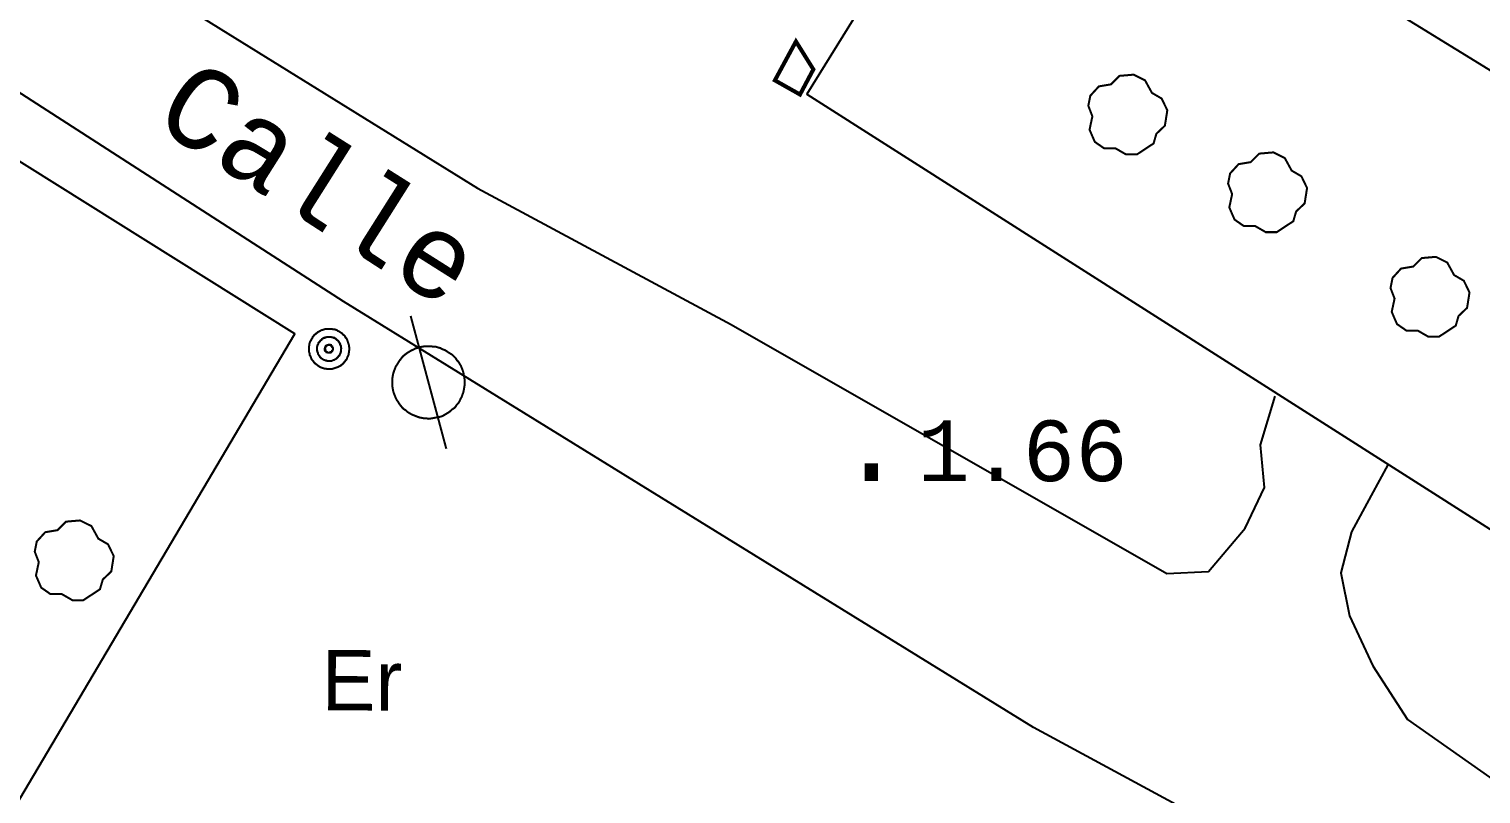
# Model space of a CAD drawing. Extents: x 743000 to 743800, y 4405200 to 4405700.
# Drawn here: x 743223.05 to 743258.89, y 4405360.53 to 4405379.43 of the extents above; entities that cross this region are included whole.
import ezdxf

# ---------------------------------------------------------------- set-up
doc = ezdxf.new("R2010")
doc.units = 0
doc.header["$MEASUREMENT"] = 0
for name, color, linetype in [('2', 7, 'CONTINUOUS'), ('24', 7, 'CONTINUOUS'), ('41', 7, 'CONTINUOUS'), ('42', 7, 'CONTINUOUS'), ('50', 7, 'CONTINUOUS'), ('51', 7, 'CONTINUOUS'), ('6', 7, 'CONTINUOUS'), ('7', 7, 'CONTINUOUS'), ('8', 7, 'CONTINUOUS')]:
    doc.layers.add(name, color=color, linetype=linetype)
doc.styles.add('MONOTXT', font='monotxt', dxfattribs={"height": 0.2})
doc.styles.get("Standard").update_dxf_attribs({"font": 'txt', "height": 0.2})

msp = doc.modelspace()

# ---------------------------------------------------------------- linework, layer by layer
at = {"layer": '2', "color": 7, "linetype": 'Continuous'}
msp.add_3dface([(743800, 4405200), (743800, 4405700), (743000.0000000001, 4405700), (743000.0000000001, 4405200)], dxfattribs=at)
at = {"layer": '41', "color": 1, "linetype": 'Continuous'}
for points in [[(743258.0799999998, 4405403.35, 2.67), (743242.2499999999, 4405377.82, 2.9), (743275.9599999998, 4405356.35, 3.28), (743291.7199999999, 4405381.89, 3.29), (743257.9699999999, 4405403.24, 2.55)], [(743214.3499999999, 4405346.09, 2.34), (743229.6099999999, 4405371.9, 3.41), (743193.7, 4405394.41, 3.31), (743177.4, 4405369.3, 2.61), (743214.14, 4405346.25, 2.37)]]:
    msp.add_polyline3d(points, dxfattribs=at)
at = {"layer": '42', "color": 3, "linetype": 'Continuous', "const_width": 0.05}
for points, elevation in [([(743250.81, 4405376.6), (743250.4, 4405376.33), (743250.1299999999, 4405376.33), (743249.8699999999, 4405376.48), (743249.59, 4405376.48), (743249.3599999999, 4405376.64), (743249.2299999999, 4405376.94), (743249.3000000002, 4405377.27), (743249.2, 4405377.53), (743249.2499999999, 4405377.78), (743249.46, 4405378.01), (743249.7599999999, 4405378.06), (743249.97, 4405378.27), (743250.3200000002, 4405378.3), (743250.5999999999, 4405378.16), (743250.77, 4405377.85), (743251.01, 4405377.71), (743251.1499999998, 4405377.42), (743251.09, 4405377.04), (743250.8799999999, 4405376.84), (743250.81, 4405376.6)], 3.44), ([(743254.26, 4405374.68), (743253.8499999999, 4405374.41), (743253.5799999998, 4405374.41), (743253.3200000002, 4405374.56), (743253.0400000002, 4405374.56), (743252.81, 4405374.72), (743252.6799999998, 4405375.02), (743252.7499999999, 4405375.35), (743252.65, 4405375.61), (743252.7, 4405375.86), (743252.91, 4405376.09), (743253.2099999998, 4405376.14), (743253.42, 4405376.35), (743253.7699999998, 4405376.38), (743254.0500000002, 4405376.24), (743254.22, 4405375.93), (743254.4599999998, 4405375.79), (743254.5999999999, 4405375.5), (743254.54, 4405375.12), (743254.3299999998, 4405374.92), (743254.26, 4405374.68)], 3.44), ([(743258.2699999998, 4405372.1), (743257.86, 4405371.83), (743257.5899999999, 4405371.83), (743257.3299999998, 4405371.98), (743257.05, 4405371.98), (743256.82, 4405372.14), (743256.6900000002, 4405372.44), (743256.76, 4405372.77), (743256.66, 4405373.03), (743256.7099999998, 4405373.28), (743256.9199999998, 4405373.51), (743257.2199999999, 4405373.56), (743257.4299999998, 4405373.77), (743257.78, 4405373.8), (743258.06, 4405373.66), (743258.23, 4405373.35), (743258.47, 4405373.21), (743258.6099999999, 4405372.92), (743258.55, 4405372.54), (743258.3399999999, 4405372.34), (743258.2699999998, 4405372.1)], 3.44), ([(743224.8000000002, 4405365.59), (743224.39, 4405365.32), (743224.12, 4405365.32), (743223.86, 4405365.47), (743223.5799999998, 4405365.47), (743223.35, 4405365.63), (743223.2199999999, 4405365.93), (743223.29, 4405366.26), (743223.1900000002, 4405366.52), (743223.2399999999, 4405366.77), (743223.4500000002, 4405367), (743223.7499999999, 4405367.05), (743223.96, 4405367.26), (743224.3100000002, 4405367.29), (743224.5899999999, 4405367.15), (743224.7599999999, 4405366.84), (743225, 4405366.7), (743225.14, 4405366.41), (743225.0799999998, 4405366.03), (743224.8699999999, 4405365.83), (743224.8000000002, 4405365.59)], 4.07)]:
    msp.add_lwpolyline(points, dxfattribs=dict(at, elevation=elevation))
at = {"layer": '51', "color": 1, "linetype": 'Continuous', "extrusion": (0.0742918352032791, -0.03996712660176408, 0.9964353225439809), "const_width": 0.1, "elevation": -120849.877343}
msp.add_lwpolyline([(4231720.995333722, 1427482.594150716), (4231719.903550658, 1427482.59726088), (4231719.88905895, 1427481.882915081), (4231720.591405201, 1427481.886025246), (4231720.995333722, 1427482.594150716)], dxfattribs=at)
at = {"layer": '51', "color": 1, "linetype": 'Continuous'}
msp.add_polyline3d([(743249.7099999998, 4405384.21, 6.1), (743262.61, 4405376.26, 6.1), (743265.8999999998, 4405382.05, 5.94), (743263.14, 4405383.64, 6.87), (743264.65, 4405386.38, 5.76), (743256.0799999998, 4405391.75, 5.76), (743253.9999999999, 4405388.43, 7.21), (743252.6699999998, 4405389.29, 6.09), (743249.7099999998, 4405384.21, 6.1)], dxfattribs=at)
at = {"layer": '6', "color": 7, "linetype": 'Continuous'}
for points in [[(743237.42, 4405462.68, 1.95), (743226.16, 4405444.91, 1.82), (743214.4899999999, 4405427.82, 1.8), (743203.4599999998, 4405410.75, 1.71), (743200.5899999999, 4405406.44, 1.71), (743200.14, 4405405.04, 1.7), (743200.0899999999, 4405403.43, 1.7), (743200.37, 4405401.86, 1.75), (743200.96, 4405400.39, 1.76), (743216.3099999998, 4405386.54, 1.84), (743234.1200000001, 4405375.5, 1.87), (743240.3799999999, 4405372.13, 1.87), (743251.1399999999, 4405365.98, 2), (743252.1699999998, 4405366.03, 2), (743253.07, 4405367.1, 2.36), (743253.5500000002, 4405368.1, 2.6), (743253.4499999998, 4405369.16, 2.69), (743253.8100000002, 4405370.36, 2.69)], [(743251.8599999999, 4405360, 2.14), (743247.85, 4405362.18, 2.12), (743230.81, 4405372.7, 2.12), (743213.81, 4405383.66, 2.12), (743196.4699999999, 4405394.46, 1.94), (743194.3899999999, 4405395.57, 1.94), (743192.8899999999, 4405395.05, 1.94), (743191.8699999999, 4405393.89, 2.03), (743180.9, 4405376.36, 2.05), (743170.14, 4405359.1, 1.73)], [(743256.5899999999, 4405368.66, 2.78), (743256.1800000002, 4405367.91, 2.24), (743255.7, 4405367.01, 2.09), (743255.43, 4405366, 2.05), (743255.6499999998, 4405364.93, 1.96), (743256.2199999999, 4405363.7, 1.87), (743257.0799999998, 4405362.37, 1.85), (743274.27, 4405350.28, 1.91), (743291.5999999999, 4405339.4, 1.91), (743309.5899999999, 4405328.53, 1.96), (743315.13, 4405325.5, 1.99), (743319.7299999999, 4405323.55, 2.41), (743320.91, 4405323.71, 2.41), (743321.7899999998, 4405324.5, 2.86), (743322.2099999998, 4405325.5, 2.98), (743322.5700000002, 4405326.76, 2.84)]]:
    msp.add_polyline3d(points, dxfattribs=at)
at = {"layer": '7', "color": 7, "linetype": 'Continuous', "const_width": 0.05, "elevation": 2.89}
for points in [[(743230.7, 4405371.96), (743230.67, 4405371.97), (743230.6500000001, 4405371.99), (743230.6199999999, 4405372), (743230.59, 4405372.01), (743230.55, 4405372.01), (743230.52, 4405372.02), (743230.4899999999, 4405372.02), (743230.4599999998, 4405372.02), (743230.4300000002, 4405372.02), (743230.4, 4405372.02), (743230.3699999999, 4405372.02), (743230.3399999999, 4405372.01), (743230.3100000002, 4405372), (743230.2699999998, 4405371.99), (743230.2499999999, 4405371.98), (743230.22, 4405371.96), (743230.19, 4405371.95), (743230.17, 4405371.93), (743230.14, 4405371.91), (743230.1199999999, 4405371.89), (743230.0899999999, 4405371.87), (743230.07, 4405371.84), (743230.05, 4405371.82), (743230.04, 4405371.79), (743230.0199999998, 4405371.76), (743230.0099999999, 4405371.74), (743229.99, 4405371.71), (743229.9799999999, 4405371.68), (743229.97, 4405371.65), (743229.97, 4405371.62), (743229.96, 4405371.59), (743229.96, 4405371.55), (743229.96, 4405371.52), (743229.96, 4405371.49), (743229.96, 4405371.46), (743229.97, 4405371.43), (743229.9799999999, 4405371.4), (743229.9799999999, 4405371.37), (743230, 4405371.34), (743230.0099999999, 4405371.31), (743230.0199999998, 4405371.28), (743230.04, 4405371.25), (743230.0600000002, 4405371.23), (743230.08, 4405371.2), (743230.0999999999, 4405371.18), (743230.1199999999, 4405371.16), (743230.15, 4405371.14), (743230.17, 4405371.12), (743230.2, 4405371.1), (743230.2299999999, 4405371.08), (743230.2499999999, 4405371.07), (743230.28, 4405371.060000001), (743230.3100000002, 4405371.05), (743230.3399999999, 4405371.04), (743230.3699999999, 4405371.04), (743230.41, 4405371.03), (743230.44, 4405371.03), (743230.47, 4405371.03), (743230.5, 4405371.03), (743230.5299999998, 4405371.03), (743230.56, 4405371.04), (743230.59, 4405371.05), (743230.6199999999, 4405371.060000001), (743230.6500000001, 4405371.07), (743230.68, 4405371.08), (743230.7099999998, 4405371.1), (743230.74, 4405371.11), (743230.7599999999, 4405371.13), (743230.79, 4405371.15), (743230.81, 4405371.17), (743230.83, 4405371.2), (743230.8499999999, 4405371.22), (743230.8699999999, 4405371.25), (743230.8899999999, 4405371.27), (743230.9000000001, 4405371.3), (743230.91, 4405371.33), (743230.93, 4405371.36), (743230.9400000002, 4405371.39), (743230.9400000002, 4405371.42), (743230.95, 4405371.45), (743230.95, 4405371.48), (743230.9599999998, 4405371.51), (743230.9599999998, 4405371.55), (743230.95, 4405371.58), (743230.95, 4405371.61), (743230.9400000002, 4405371.64), (743230.93, 4405371.67), (743230.92, 4405371.7), (743230.91, 4405371.73), (743230.9000000001, 4405371.76), (743230.8799999999, 4405371.79), (743230.8599999999, 4405371.810000001), (743230.8499999999, 4405371.84), (743230.83, 4405371.86), (743230.7999999998, 4405371.88), (743230.7799999998, 4405371.91), (743230.7599999999, 4405371.92), (743230.73, 4405371.94), (743230.7, 4405371.96)], [(743230.5999999999, 4405371.79), (743230.59, 4405371.8), (743230.5700000002, 4405371.8), (743230.55, 4405371.810000001), (743230.5299999998, 4405371.810000001), (743230.51, 4405371.82), (743230.5, 4405371.82), (743230.48, 4405371.82), (743230.4599999998, 4405371.82), (743230.44, 4405371.82), (743230.42, 4405371.82), (743230.4, 4405371.82), (743230.3799999999, 4405371.810000001), (743230.3599999999, 4405371.810000001), (743230.3499999999, 4405371.8), (743230.3299999998, 4405371.8), (743230.3100000002, 4405371.79), (743230.3, 4405371.78), (743230.28, 4405371.77), (743230.2699999998, 4405371.75), (743230.2499999999, 4405371.74), (743230.24, 4405371.73), (743230.2299999999, 4405371.71), (743230.22, 4405371.7), (743230.2, 4405371.68), (743230.19, 4405371.67), (743230.19, 4405371.65), (743230.18, 4405371.63), (743230.17, 4405371.62), (743230.17, 4405371.6), (743230.16, 4405371.58), (743230.16, 4405371.56), (743230.16, 4405371.54), (743230.16, 4405371.52), (743230.16, 4405371.5), (743230.16, 4405371.48), (743230.17, 4405371.47), (743230.17, 4405371.45), (743230.18, 4405371.43), (743230.18, 4405371.41), (743230.19, 4405371.39), (743230.2, 4405371.38), (743230.21, 4405371.36), (743230.22, 4405371.35), (743230.2299999999, 4405371.33), (743230.24, 4405371.32), (743230.26, 4405371.3), (743230.2699999998, 4405371.29), (743230.2899999998, 4405371.28), (743230.3, 4405371.27), (743230.3200000002, 4405371.26), (743230.3399999999, 4405371.25), (743230.3499999999, 4405371.25), (743230.3699999999, 4405371.24), (743230.3900000001, 4405371.24), (743230.41, 4405371.23), (743230.4300000002, 4405371.23), (743230.4499999998, 4405371.23), (743230.47, 4405371.23), (743230.48, 4405371.23), (743230.5, 4405371.23), (743230.52, 4405371.23), (743230.5399999998, 4405371.24), (743230.56, 4405371.25), (743230.5799999998, 4405371.25), (743230.59, 4405371.26), (743230.6099999999, 4405371.27), (743230.63, 4405371.28), (743230.64, 4405371.29), (743230.6500000001, 4405371.3), (743230.67, 4405371.32), (743230.68, 4405371.33), (743230.69, 4405371.35), (743230.7099999998, 4405371.36), (743230.72, 4405371.38), (743230.72, 4405371.39), (743230.73, 4405371.41), (743230.74, 4405371.43), (743230.74, 4405371.45), (743230.75, 4405371.46), (743230.75, 4405371.48), (743230.75, 4405371.5), (743230.75, 4405371.52), (743230.7599999999, 4405371.54), (743230.75, 4405371.56), (743230.75, 4405371.58), (743230.75, 4405371.6), (743230.74, 4405371.61), (743230.73, 4405371.63), (743230.73, 4405371.65), (743230.72, 4405371.67), (743230.7099999998, 4405371.68), (743230.7, 4405371.7), (743230.69, 4405371.71), (743230.68, 4405371.73), (743230.66, 4405371.74), (743230.6500000001, 4405371.75), (743230.63, 4405371.77), (743230.6199999999, 4405371.78), (743230.5999999999, 4405371.79)], [(743230.5, 4405371.61), (743230.5, 4405371.62), (743230.4899999999, 4405371.62), (743230.4899999999, 4405371.62), (743230.48, 4405371.62), (743230.47, 4405371.62), (743230.47, 4405371.63), (743230.4599999998, 4405371.63), (743230.4499999998, 4405371.63), (743230.4499999998, 4405371.63), (743230.44, 4405371.63), (743230.44, 4405371.63), (743230.4300000002, 4405371.62), (743230.4300000002, 4405371.62), (743230.42, 4405371.62), (743230.41, 4405371.62), (743230.41, 4405371.62), (743230.4, 4405371.61), (743230.4, 4405371.61), (743230.3900000001, 4405371.61), (743230.3900000001, 4405371.6), (743230.3799999999, 4405371.6), (743230.3799999999, 4405371.59), (743230.3699999999, 4405371.59), (743230.3699999999, 4405371.58), (743230.3699999999, 4405371.58), (743230.3599999999, 4405371.57), (743230.3599999999, 4405371.57), (743230.3599999999, 4405371.56), (743230.3599999999, 4405371.56), (743230.3599999999, 4405371.55), (743230.3499999999, 4405371.54), (743230.3499999999, 4405371.54), (743230.3499999999, 4405371.53), (743230.3499999999, 4405371.52), (743230.3499999999, 4405371.52), (743230.3499999999, 4405371.51), (743230.3599999999, 4405371.51), (743230.3599999999, 4405371.5), (743230.3599999999, 4405371.49), (743230.3599999999, 4405371.49), (743230.3599999999, 4405371.48), (743230.3699999999, 4405371.48), (743230.3699999999, 4405371.47), (743230.3699999999, 4405371.47), (743230.3799999999, 4405371.46), (743230.3799999999, 4405371.46), (743230.3900000001, 4405371.45), (743230.3900000001, 4405371.45), (743230.4, 4405371.45), (743230.4, 4405371.44), (743230.41, 4405371.44), (743230.41, 4405371.44), (743230.42, 4405371.44), (743230.4300000002, 4405371.43), (743230.4300000002, 4405371.43), (743230.44, 4405371.43), (743230.4499999998, 4405371.43), (743230.4499999998, 4405371.43), (743230.4599999998, 4405371.43), (743230.4599999998, 4405371.43), (743230.47, 4405371.43), (743230.48, 4405371.43), (743230.48, 4405371.44), (743230.4899999999, 4405371.44), (743230.4899999999, 4405371.44), (743230.5, 4405371.44), (743230.5, 4405371.45), (743230.51, 4405371.45), (743230.51, 4405371.45), (743230.52, 4405371.46), (743230.52, 4405371.46), (743230.5299999998, 4405371.47), (743230.5299999998, 4405371.47), (743230.5299999998, 4405371.48), (743230.5399999998, 4405371.48), (743230.5399999998, 4405371.49), (743230.5399999998, 4405371.49), (743230.55, 4405371.5), (743230.55, 4405371.51), (743230.55, 4405371.51), (743230.55, 4405371.52), (743230.55, 4405371.52), (743230.55, 4405371.53), (743230.55, 4405371.54), (743230.55, 4405371.54), (743230.55, 4405371.55), (743230.55, 4405371.55), (743230.5399999998, 4405371.56), (743230.5399999998, 4405371.57), (743230.5399999998, 4405371.57), (743230.5399999998, 4405371.58), (743230.5299999998, 4405371.58), (743230.5299999998, 4405371.59), (743230.5299999998, 4405371.59), (743230.52, 4405371.6), (743230.52, 4405371.6), (743230.51, 4405371.61), (743230.51, 4405371.61), (743230.5, 4405371.61)]]:
    msp.add_lwpolyline(points, dxfattribs=at)
at = {"layer": '8', "color": 7, "linetype": 'Continuous', "const_width": 0.05, "elevation": 10.06}
for points in [[(743233.35, 4405369.060000001), (743232.4699999999, 4405372.34)], [(743233.36, 4405371.47), (743233.31, 4405371.5), (743233.2499999999, 4405371.52), (743233.2000000002, 4405371.55), (743233.15, 4405371.56), (743233.0899999999, 4405371.58), (743233.04, 4405371.58), (743232.9799999999, 4405371.59), (743232.93, 4405371.59), (743232.87, 4405371.59), (743232.81, 4405371.59), (743232.7499999999, 4405371.58), (743232.7, 4405371.57), (743232.6399999999, 4405371.55), (743232.59, 4405371.54), (743232.54, 4405371.51), (743232.4899999999, 4405371.49), (743232.4400000002, 4405371.46), (743232.3899999999, 4405371.43), (743232.3499999999, 4405371.4), (743232.3, 4405371.36), (743232.26, 4405371.32), (743232.2299999999, 4405371.28), (743232.19, 4405371.23), (743232.16, 4405371.18), (743232.1299999999, 4405371.13), (743232.0999999999, 4405371.09), (743232.08, 4405371.03), (743232.0599999998, 4405370.98), (743232.04, 4405370.92), (743232.03, 4405370.87), (743232.0199999998, 4405370.810000001), (743232.0199999998, 4405370.76), (743232.0199999998, 4405370.7), (743232.0199999998, 4405370.64), (743232.0199999998, 4405370.59), (743232.03, 4405370.53), (743232.04, 4405370.48), (743232.0599999998, 4405370.42), (743232.08, 4405370.37), (743232.0999999999, 4405370.32), (743232.1299999999, 4405370.26), (743232.16, 4405370.22), (743232.19, 4405370.17), (743232.2199999999, 4405370.13), (743232.26, 4405370.08), (743232.3, 4405370.04), (743232.3499999999, 4405370.01), (743232.3899999999, 4405369.97), (743232.4400000002, 4405369.94), (743232.4899999999, 4405369.91), (743232.54, 4405369.89), (743232.59, 4405369.87), (743232.6399999999, 4405369.85), (743232.7, 4405369.83), (743232.76, 4405369.82), (743232.81, 4405369.81), (743232.87, 4405369.81), (743232.9199999998, 4405369.8), (743232.9799999999, 4405369.81), (743233.04, 4405369.82), (743233.0899999999, 4405369.83), (743233.15, 4405369.84), (743233.2000000002, 4405369.85), (743233.26, 4405369.87), (743233.31, 4405369.9), (743233.36, 4405369.93), (743233.4099999998, 4405369.96), (743233.4500000002, 4405369.99), (743233.4899999999, 4405370.03), (743233.54, 4405370.060000001), (743233.5799999998, 4405370.1), (743233.6100000001, 4405370.15), (743233.65, 4405370.19), (743233.68, 4405370.24), (743233.7000000002, 4405370.29), (743233.73, 4405370.34), (743233.7499999999, 4405370.4), (743233.77, 4405370.45), (743233.78, 4405370.5), (743233.7900000002, 4405370.56), (743233.8, 4405370.62), (743233.8, 4405370.67), (743233.8, 4405370.73), (743233.8, 4405370.78), (743233.7900000002, 4405370.84), (743233.78, 4405370.9), (743233.77, 4405370.95), (743233.7499999999, 4405371.01), (743233.73, 4405371.060000001), (743233.7099999998, 4405371.11), (743233.68, 4405371.16), (743233.65, 4405371.21), (743233.6100000001, 4405371.25), (743233.5799999998, 4405371.3), (743233.54, 4405371.34), (743233.4999999999, 4405371.38), (743233.4500000002, 4405371.41), (743233.4, 4405371.44), (743233.36, 4405371.47)]]:
    msp.add_lwpolyline(points, dxfattribs=at)

# ---------------------------------------------------------------- texts
at = {"layer": '24', "color": 7, "linetype": 'Continuous', "style": 'MONOTXT'}
for s, height, p in [('1.66                        ', 1.5, (743244.98, 4405368.26, 1.66)), ('.                           ', 1.99, (743242.9799999999, 4405368.26, 1.66))]:
    msp.add_text(s, height=height, dxfattribs=at).set_placement(p)
at = {"layer": '42', "color": 7, "linetype": 'Continuous'}
msp.add_text('Er                          ', height=1.49, rotation=359.7900000066, dxfattribs=at).set_placement((743230.2699999998, 4405362.6, 2.02))
at = {"layer": '50', "color": 7, "linetype": 'Continuous', "style": 'MONOTXT'}
msp.add_text('Calle                       ', height=1.99, rotation=327.6999999869, dxfattribs=at).set_placement((743226.06, 4405377.08))

doc.saveas('drawing.dxf')
